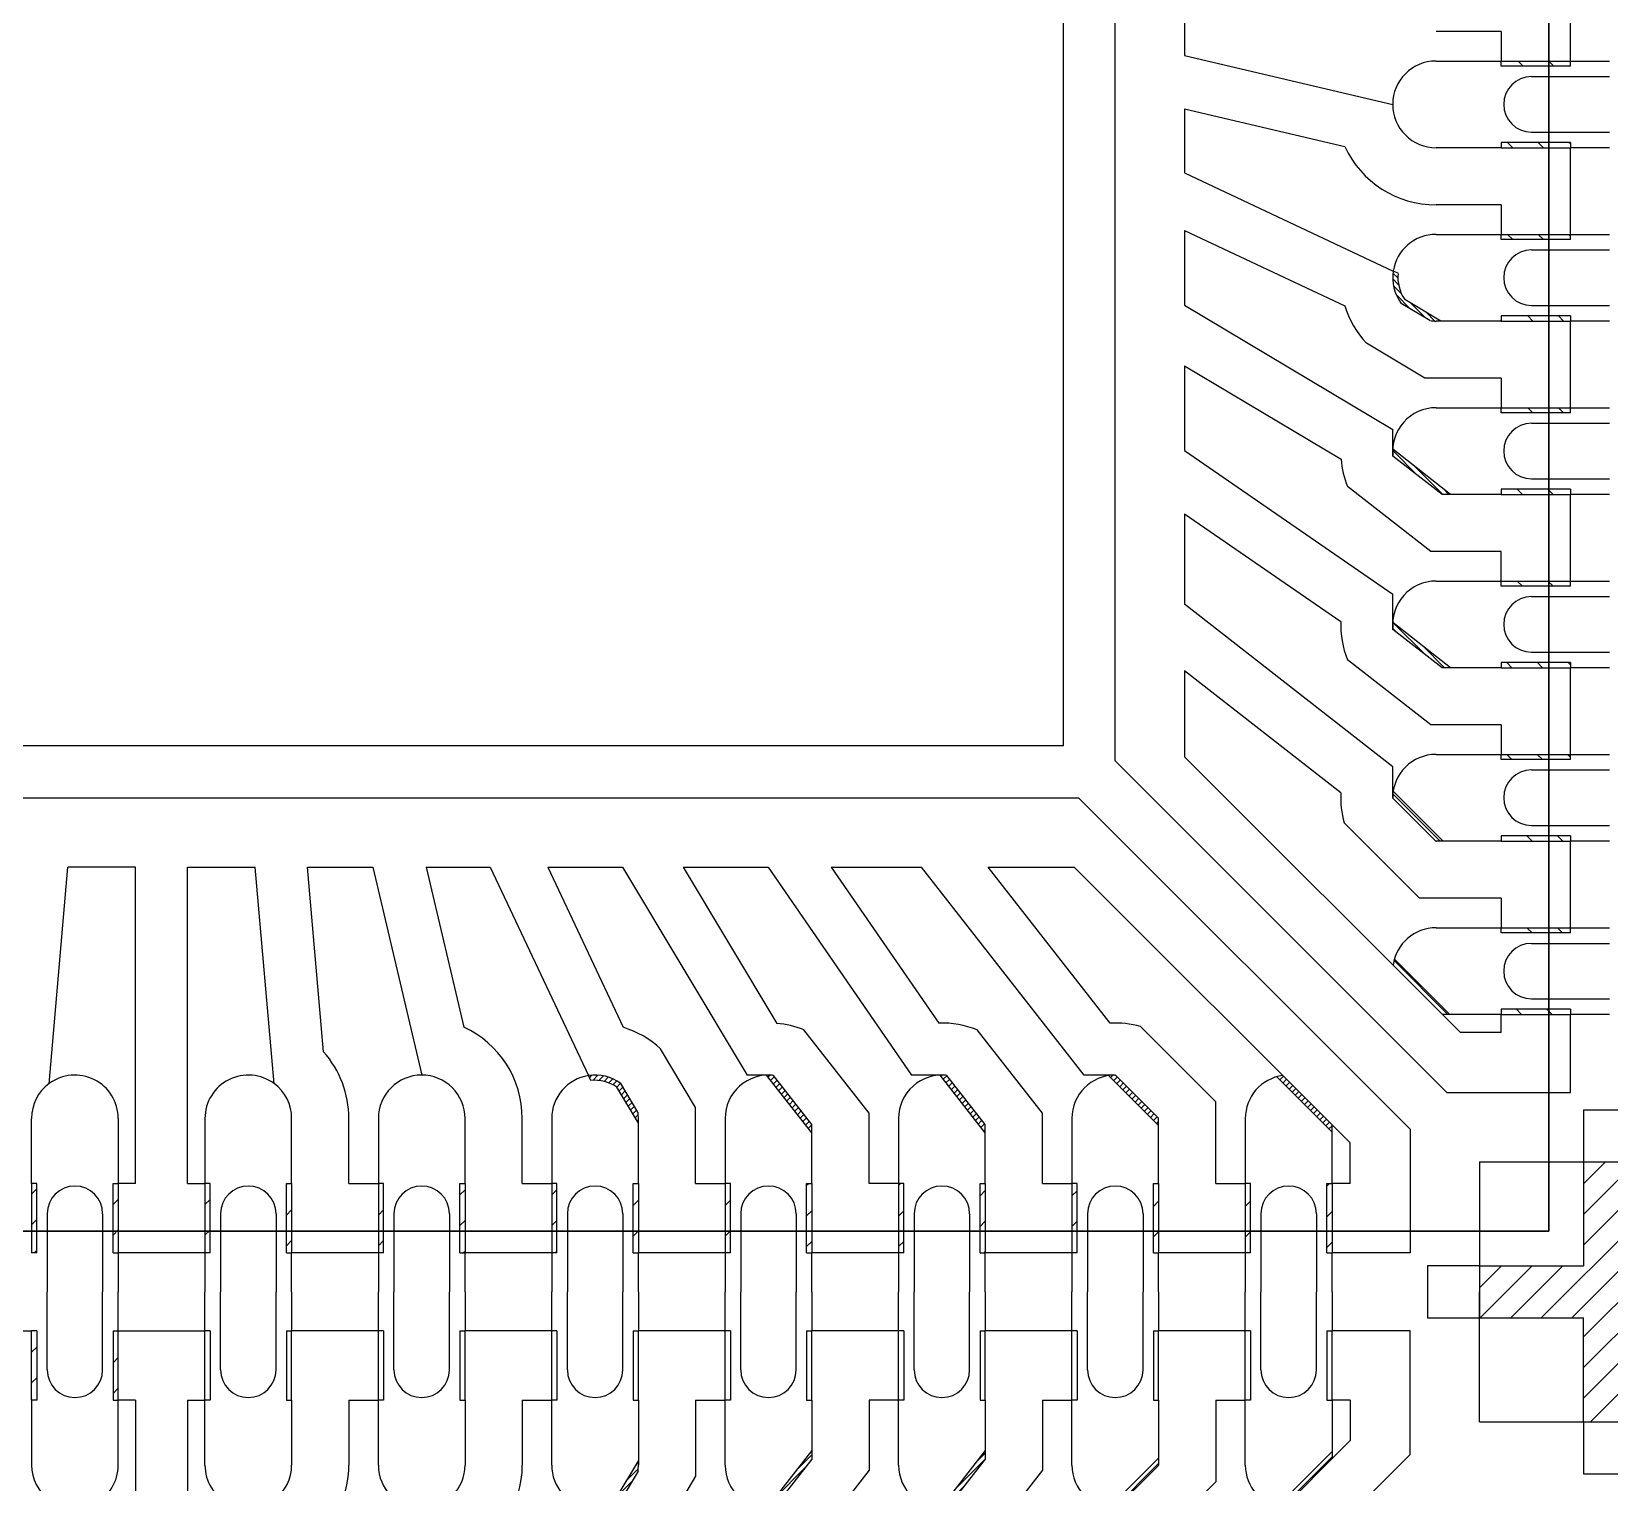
# Model space of a CAD drawing. Extents: x 98 to 785, y 88 to 514.
# Drawn here: x 168.73 to 177.83, y 271.01 to 279.38 of the extents above; entities that cross this region are included whole.
import ezdxf

# ---------------------------------------------------------------- set-up
doc = ezdxf.new("R2010")
doc.units = 0
doc.header["$LTSCALE"] = 12.7
doc.header["$MEASUREMENT"] = 0
doc.linetypes.add('HIDDEN', pattern=[0.375, 0.25, -0.125])
for name, color, linetype in [('SH-01_HATCH', 10, 'CONTINUOUS'), ('SH-01_HIDDEN', 6, 'HIDDEN'), ('SH-01_MISC', 5, 'CONTINUOUS'), ('SH-01_OBJECT', 7, 'CONTINUOUS')]:
    doc.layers.add(name, color=color, linetype=linetype)
pattern_1 = [(225, (8.35, 8.34998), (0.04419417, -0.04419417), [])]
pattern_2 = [(135, (8.34999, -1.1e-05), (-0.008838835, -0.008838835), [])]
pattern_3 = [(225, (16.69998, 9.599987), (0.01767767, -0.01767767), [])]

# ---------------------------------------------------------------- blocks, each defined once
blk = doc.blocks.new('A$C548803C5')
at = {"layer": 'SH-01_MISC', "ltscale": 0.05}
blk.add_lwpolyline([(-3, 5), (5, 5), (5, -3), (-3, -3)], close=True, dxfattribs=at)
blk = doc.blocks.new('A$C6C25516B')
at = {"layer": 'SH-01_HATCH', "ltscale": 0.05}
h = blk.add_hatch(dxfattribs=at)
h.set_pattern_fill('ANSI31', color=10, scale=0.5, angle=-90)
h.set_pattern_definition([(315, (1e-05, 8.34999), (0.04419417, 0.04419417), [])])
h.paths.add_polyline_path([(8.2375, 0.8), (8.2375, 0.815), (8.0375, 0.815), (8.0375, 0.8)])
h.paths.add_polyline_path([(8.0375, 1.05), (8.0375, 1.035), (8.2375, 1.035), (8.2375, 1.05)])
h.paths.add_polyline_path([(8.0375, 1.315), (8.0375, 1.3), (8.2375, 1.3), (8.2375, 1.315)])
h.paths.add_polyline_path([(8.0375, 1.55), (8.0375, 1.535), (8.2375, 1.535), (8.2375, 1.55)])
h.paths.add_polyline_path([(8.2375, 1.8), (8.2375, 1.815), (8.0375, 1.815), (8.0375, 1.8)])
h.paths.add_polyline_path([(8.0375, 2.05), (8.0375, 2.035), (8.2375, 2.035), (8.2375, 2.05)])
h.paths.add_polyline_path([(8.2375, 2.3), (8.2375, 2.315), (8.0375, 2.315), (8.0375, 2.3)])
h.paths.add_polyline_path([(8.2375, 2.535), (8.2375, 2.55), (8.0375, 2.55), (8.0375, 2.535)])
h.paths.add_polyline_path([(8.2375, 2.8), (8.2375, 2.815), (8.0375, 2.815), (8.0375, 2.8)])
h.paths.add_polyline_path([(8.2375, 3.035), (8.2375, 3.05), (8.0375, 3.05), (8.0375, 3.035)])
h.paths.add_polyline_path([(8.2375, 3.3), (8.2375, 3.315), (8.0375, 3.315), (8.0375, 3.3)])
h.paths.add_polyline_path([(8.0375, 3.55), (8.0375, 3.535), (8.2375, 3.535), (8.2375, 3.55)])
h.paths.add_polyline_path([(8.2375, 3.8), (8.2375, 3.815), (8.0375, 3.815), (8.0375, 3.8)])
h.paths.add_polyline_path([(8.2375, 4.035), (8.2375, 4.05), (8.0375, 4.05), (8.0375, 4.035)])
at = {"layer": 'SH-01_HATCH'}
h = blk.add_hatch(dxfattribs=at)
h.set_pattern_fill('ANSI31', color=256, scale=0.1, angle=90)
h.set_pattern_definition(pattern_2)
h.paths.add_polyline_path([(7.8324, 2.8012, 0.035366), (7.85, 2.8), (7.8637, 2.8), (7.7596, 2.8623, -0.182331), (7.7407, 2.9376), (7.7265, 2.9443, 0.199652), (7.7493, 2.851)])
h = blk.add_hatch(dxfattribs=at)
h.set_pattern_fill('ANSI31', color=256, scale=0.1, angle=90)
h.set_pattern_definition(pattern_2)
h.paths.add_polyline_path([(7.7251, 2.4303, 0.009923), (7.725, 2.4253), (7.725, 2.425, 0.004533), (7.725, 2.4227, 0.024064), (7.7258, 2.4107), (7.8675, 2.3), (7.8919, 2.3)])
h = blk.add_hatch(dxfattribs=at)
h.set_pattern_fill('ANSI31', color=256, scale=0.1, angle=90)
h.set_pattern_definition(pattern_2)
h.paths.add_polyline_path([(7.7251, 1.9303, 0.009923), (7.725, 1.9253), (7.725, 1.925, 0.004533), (7.725, 1.9227, 0.024064), (7.7258, 1.9107), (7.8675, 1.8), (7.8919, 1.8)])
h = blk.add_hatch(dxfattribs=at)
h.set_pattern_fill('ANSI31', color=256, scale=0.1, angle=90)
h.set_pattern_definition(pattern_2)
h.paths.add_polyline_path([(7.7452, 1.425), (7.725, 1.425), (7.725, 1.425, 0.001908), (7.725, 1.424), (7.849, 1.3, 0.001945), (7.85, 1.3), (7.8702, 1.3)])
h.paths.add_polyline_path([(7.7264, 1.4438, 0.037159), (7.725, 1.4253), (7.725, 1.425), (7.7452, 1.425)])
h = blk.add_hatch(dxfattribs=at)
h.set_pattern_fill('ANSI31', color=256, scale=0.1, angle=90)
h.set_pattern_definition(pattern_2)
h.paths.add_polyline_path([(7.7644, 0.925), (7.7432, 0.925), (7.8682, 0.8), (7.8894, 0.8)])
h.paths.add_polyline_path([(7.7299, 0.9595, 0.035842), (7.7262, 0.942), (7.7432, 0.925), (7.7644, 0.925)])
h = blk.add_hatch(dxfattribs=at)
h.set_pattern_fill('ANSI31', color=256, scale=0.1)
h.paths.add_polyline_path([(5.5487, 0.5176, -0.035366), (5.55, 0.5), (5.55, 0.4863), (5.4877, 0.5903, 0.182331), (5.4124, 0.6093), (5.4057, 0.6235, -0.199652), (5.499, 0.6007)])
h = blk.add_hatch(dxfattribs=at)
h.set_pattern_fill('ANSI31', color=256, scale=0.1)
h.paths.add_polyline_path([(5.9197, 0.6249, -0.009923), (5.9247, 0.625), (5.925, 0.625, -0.004533), (5.9273, 0.625, -0.024064), (5.9393, 0.6242), (6.05, 0.4825), (6.05, 0.4581)])
h = blk.add_hatch(dxfattribs=at)
h.set_pattern_fill('ANSI31', color=256, scale=0.1)
h.paths.add_polyline_path([(6.4197, 0.6249, -0.009923), (6.4247, 0.625), (6.425, 0.625, -0.004533), (6.4273, 0.625, -0.024064), (6.4393, 0.6242), (6.55, 0.4825), (6.55, 0.4581)])
h = blk.add_hatch(dxfattribs=at)
h.set_pattern_fill('ANSI31', color=256, scale=0.1)
h.paths.add_polyline_path([(6.925, 0.6047), (6.925, 0.625), (6.925, 0.625, -0.001908), (6.926, 0.625), (7.05, 0.501, -0.001945), (7.05, 0.5), (7.05, 0.4797)])
h.paths.add_polyline_path([(6.9062, 0.6236, -0.037159), (6.9247, 0.625), (6.925, 0.625), (6.925, 0.6047)])
h = blk.add_hatch(dxfattribs=at)
h.set_pattern_fill('ANSI31', color=256, scale=0.1)
h.paths.add_polyline_path([(7.425, 0.5856), (7.425, 0.6068), (7.55, 0.4818), (7.55, 0.4606)])
h.paths.add_polyline_path([(7.3905, 0.6201, -0.035842), (7.408, 0.6238), (7.425, 0.6068), (7.425, 0.5856)])
at = {"layer": 'SH-01_HATCH', "ltscale": 0.05}
h = blk.add_hatch(dxfattribs=at)
h.set_pattern_fill('ANSI31', color=10, scale=0.5, angle=180)
h.set_pattern_definition(pattern_1)
h.paths.add_polyline_path([(0.8, 0.1125), (0.815, 0.1125), (0.815, 0.3125), (0.8, 0.3125)])
h.paths.add_polyline_path([(1.05, 0.3125), (1.035, 0.3125), (1.035, 0.1125), (1.05, 0.1125)])
h.paths.add_polyline_path([(1.315, 0.3125), (1.3, 0.3125), (1.3, 0.1125), (1.315, 0.1125)])
h.paths.add_polyline_path([(1.55, 0.3125), (1.535, 0.3125), (1.535, 0.1125), (1.55, 0.1125)])
h.paths.add_polyline_path([(1.8, 0.1125), (1.815, 0.1125), (1.815, 0.3125), (1.8, 0.3125)])
h.paths.add_polyline_path([(2.05, 0.3125), (2.035, 0.3125), (2.035, 0.1125), (2.05, 0.1125)])
h.paths.add_polyline_path([(2.3, 0.1125), (2.315, 0.1125), (2.315, 0.3125), (2.3, 0.3125)])
h.paths.add_polyline_path([(2.535, 0.1125), (2.55, 0.1125), (2.55, 0.3125), (2.535, 0.3125)])
h.paths.add_polyline_path([(2.8, 0.1125), (2.815, 0.1125), (2.815, 0.3125), (2.8, 0.3125)])
h.paths.add_polyline_path([(3.035, 0.1125), (3.05, 0.1125), (3.05, 0.3125), (3.035, 0.3125)])
h.paths.add_polyline_path([(3.3, 0.1125), (3.315, 0.1125), (3.315, 0.3125), (3.3, 0.3125)])
h.paths.add_polyline_path([(3.55, 0.3125), (3.535, 0.3125), (3.535, 0.1125), (3.55, 0.1125)])
h.paths.add_polyline_path([(3.8, 0.1125), (3.815, 0.1125), (3.815, 0.3125), (3.8, 0.3125)])
h.paths.add_polyline_path([(4.035, 0.1125), (4.05, 0.1125), (4.05, 0.3125), (4.035, 0.3125)])
h = blk.add_hatch(dxfattribs=at)
h.set_pattern_fill('ANSI31', color=10, scale=0.5, angle=180)
h.set_pattern_definition(pattern_1)
h.paths.add_polyline_path([(7.535, 0.1125), (7.55, 0.1125), (7.55, 0.3125), (7.535, 0.3125)])
h.paths.add_polyline_path([(7.3, 0.1125), (7.315, 0.1125), (7.315, 0.3125), (7.3, 0.3125)])
h.paths.add_polyline_path([(7.035, 0.1125), (7.05, 0.1125), (7.05, 0.3125), (7.035, 0.3125)])
h.paths.add_polyline_path([(6.8, 0.1125), (6.815, 0.1125), (6.815, 0.3125), (6.8, 0.3125)])
h.paths.add_polyline_path([(6.535, 0.1125), (6.55, 0.1125), (6.55, 0.3125), (6.535, 0.3125)])
h.paths.add_polyline_path([(6.3, 0.1125), (6.315, 0.1125), (6.315, 0.3125), (6.3, 0.3125)])
h.paths.add_polyline_path([(6.035, 0.1125), (6.05, 0.1125), (6.05, 0.3125), (6.035, 0.3125)])
h.paths.add_polyline_path([(5.8, 0.1125), (5.815, 0.1125), (5.815, 0.3125), (5.8, 0.3125)])
h.paths.add_polyline_path([(5.535, 0.1125), (5.55, 0.1125), (5.55, 0.3125), (5.535, 0.3125)])
h.paths.add_polyline_path([(5.3, 0.1125), (5.315, 0.1125), (5.315, 0.3125), (5.3, 0.3125)])
h.paths.add_polyline_path([(5.035, 0.1125), (5.05, 0.1125), (5.05, 0.3125), (5.035, 0.3125)])
h.paths.add_polyline_path([(4.8, 0.1125), (4.815, 0.1125), (4.815, 0.3125), (4.8, 0.3125)])
h.paths.add_polyline_path([(4.535, 0.1125), (4.55, 0.1125), (4.55, 0.3125), (4.535, 0.3125)])
h.paths.add_polyline_path([(4.3, 0.1125), (4.315, 0.1125), (4.315, 0.3125), (4.3, 0.3125)])
at = {"layer": 'SH-01_HIDDEN', "linetype": 'Continuous'}
for p, q in [((6.775, 6.775), (6.775, 1.575)), ((6.775, 1.575), (1.875, 1.575))]:
    blk.add_line(p, q, dxfattribs=at)
at = {"layer": 'SH-01_HIDDEN', "linetype": 'Continuous', "ltscale": 1.25}
for p, q in [((7.85, 3.55), (8.0375, 3.55)), ((8.2375, 3.55), (8.35, 3.55)), ((8.35, 3.3), (8.2375, 3.3)), ((7.85, 3.05), (8.0375, 3.05)), ((8.2375, 3.05), (8.35, 3.05)), ((8.35, 2.8), (8.2375, 2.8)), ((7.85, 2.55), (8.0375, 2.55)), ((8.2375, 2.55), (8.35, 2.55)), ((8.35, 2.3), (8.2375, 2.3)), ((7.85, 2.05), (8.0375, 2.05)), ((8.2375, 2.05), (8.35, 2.05)), ((8.35, 1.8), (8.2375, 1.8)), ((7.85, 1.55), (8.0375, 1.55)), ((8.2375, 1.55), (8.35, 1.55)), ((8.35, 1.3), (8.2375, 1.3)), ((7.85, 1.05), (8.0375, 1.05)), ((8.2375, 1.05), (8.35, 1.05)), ((8.0375, 0.8), (7.8682, 0.8)), ((8.35, 0.8), (8.2375, 0.8)), ((4.05, 0.5), (4.05, 0.3125)), ((4.3, 0.5), (4.3, 0.3125)), ((4.8, 0.5), (4.8, 0.3125)), ((5.3, 0.5), (5.3, 0.3125)), ((5.8, 0.5), (5.8, 0.3125)), ((6.3, 0.5), (6.3, 0.3125)), ((6.8, 0.5), (6.8, 0.3125)), ((7.3, 0.5), (7.3, 0.3125)), ((7.55, 0.3125), (7.55, 0.4818)), ((4.05, 0.1125), (4.05, 0)), ((4.3, 0.1125), (4.3, 0)), ((4.55, 0), (4.55, 0.1125)), ((4.8, 0.1125), (4.8, 0)), ((5.05, 0), (5.05, 0.1125)), ((5.3, 0.1125), (5.3, 0)), ((5.55, 0), (5.55, 0.1125)), ((5.8, 0.1125), (5.8, 0)), ((6.05, 0), (6.05, 0.1125)), ((6.3, 0.1125), (6.3, 0)), ((6.55, 0), (6.55, 0.1125)), ((6.8, 0.1125), (6.8, 0)), ((7.05, 0), (7.05, 0.1125)), ((7.3, 0.1125), (7.3, 0)), ((7.55, 0), (7.55, 0.1125))]:
    blk.add_line(p, q, dxfattribs=at)
at = {"layer": 'SH-01_HIDDEN', "linetype": 'Continuous', "ltscale": 0.05}
for p, q in [((8.125, 3.505), (8.35, 3.505)), ((8.125, 3.345), (8.35, 3.345)), ((8.125, 3.005), (8.35, 3.005)), ((8.125, 2.845), (8.35, 2.845)), ((8.125, 2.505), (8.35, 2.505)), ((8.125, 2.345), (8.35, 2.345)), ((8.125, 2.005), (8.35, 2.005)), ((8.125, 1.845), (8.35, 1.845)), ((8.125, 1.505), (8.35, 1.505)), ((8.125, 1.345), (8.35, 1.345)), ((8.125, 1.005), (8.35, 1.005)), ((8.125, 0.845), (8.35, 0.845)), ((3.845, 0.225), (3.845, 0)), ((4.005, 0.225), (4.005, 0)), ((4.345, 0.225), (4.345, 0)), ((4.505, 0.225), (4.505, 0)), ((4.845, 0.225), (4.845, 0)), ((5.005, 0.225), (5.005, 0)), ((5.345, 0.225), (5.345, 0)), ((5.505, 0.225), (5.505, 0)), ((5.845, 0.225), (5.845, 0)), ((6.005, 0.225), (6.005, 0)), ((6.345, 0.225), (6.345, 0)), ((6.505, 0.225), (6.505, 0)), ((6.845, 0.225), (6.845, 0)), ((7.005, 0.225), (7.005, 0)), ((7.345, 0.225), (7.345, 0)), ((7.505, 0.225), (7.505, 0))]:
    blk.add_line(p, q, dxfattribs=at)
at = {"layer": 'SH-01_HIDDEN', "linetype": 'Continuous', "ltscale": 1.25}
for centre, start, end in [((7.85, 3.425), 90, 179.9869), ((7.85, 2.925), 90, 171.1344), ((7.85, 2.425), 90, 186.5734), ((7.85, 1.925), 90, 186.5734), ((7.85, 1.425), 90, 179.853), ((7.85, 0.925), 90, 172.1683), ((3.925, 0.5), 0, 126.6739), ((4.425, 0.5), 53.3261, 180), ((4.925, 0.5), 90.0131, 180), ((5.425, 0.5), 98.8656, 180), ((5.925, 0.5), 83.4266, 180), ((6.425, 0.5), 83.4266, 180), ((6.925, 0.5), 90.147, 180), ((7.425, 0.5), 97.8317, 180)]:
    blk.add_arc(centre, 0.125, start, end, dxfattribs=at)
at = {"layer": 'SH-01_HIDDEN', "linetype": 'Continuous', "ltscale": 0.05}
for centre, start, end in [((8.125, 3.425), 90, 270), ((8.125, 2.925), 90, 270), ((8.125, 2.425), 90, 270), ((8.125, 1.925), 90, 270), ((8.125, 1.425), 90, 270), ((8.125, 0.925), 90, 270), ((3.925, 0.225), 0, 180), ((4.425, 0.225), 0, 180), ((4.925, 0.225), 0, 180), ((5.425, 0.225), 0, 180), ((5.925, 0.225), 0, 180), ((6.425, 0.225), 0, 180), ((6.925, 0.225), 0, 180), ((7.425, 0.225), 0, 180)]:
    blk.add_arc(centre, 0.08, start, end, dxfattribs=at)
at = {"layer": 'SH-01_MISC'}
blk.add_lwpolyline([(8.175, 8.175), (0.175, 8.175), (0.175, 0.175), (8.175, 0.175)], close=True, dxfattribs=at)
at = {"layer": 'SH-01_OBJECT', "linetype": 'Continuous'}
for p, q in [((6.925, 1.5311), (6.925, 6.8189)), ((8.0375, 3.635), (8.0375, 3.55)), ((8.0375, 3.55), (8.2375, 3.55)), ((8.2375, 3.535), (8.0375, 3.535)), ((8.2375, 3.315), (8.0375, 3.315)), ((8.0375, 3.3), (8.2375, 3.3)), ((8.0375, 3.135), (8.0375, 3.05)), ((8.0375, 3.05), (8.2375, 3.05)), ((8.2375, 3.035), (8.0375, 3.035)), ((8.2375, 2.815), (8.0375, 2.815)), ((8.0375, 2.8), (8.2375, 2.8)), ((8.0375, 2.635), (8.0375, 2.55)), ((8.0375, 2.55), (8.2375, 2.55)), ((8.2375, 2.535), (8.0375, 2.535)), ((8.2375, 2.315), (8.0375, 2.315)), ((8.0375, 2.3), (8.2375, 2.3)), ((8.0375, 2.05), (8.2375, 2.05)), ((8.2375, 2.035), (8.0375, 2.035)), ((8.2375, 1.815), (8.0375, 1.815)), ((8.0375, 1.8), (8.2375, 1.8)), ((8.0375, 1.635), (8.0375, 1.55)), ((8.0375, 1.55), (8.2375, 1.55)), ((6.925, 1.5311), (7.8811, 0.575)), ((7.9207, 0.7475), (7.125, 1.5432)), ((8.2375, 1.535), (8.0375, 1.535)), ((1.5311, 1.425), (6.8189, 1.425)), ((6.8189, 1.425), (7.775, 0.4689)), ((7.8019, 1.135), (7.5847, 1.3522)), ((8.2375, 1.315), (8.0375, 1.315)), ((8.0375, 1.3), (8.2375, 1.3)), ((7.6025, 0.4293), (6.8068, 1.225)), ((8.0375, 1.135), (8.0375, 1.05)), ((8.0375, 1.05), (8.2375, 1.05)), ((8.2375, 1.035), (8.0375, 1.035)), ((7.8894, 0.8), (7.7299, 0.9595)), ((8.2375, 0.815), (8.0375, 0.815)), ((8.0375, 0.7475), (8.0375, 0.8)), ((8.0375, 0.8), (8.2375, 0.8)), ((8.2375, 0.575), (8.2375, 0.8)), ((7.215, 0.5481), (6.9978, 0.7653)), ((7.55, 0.4606), (7.3905, 0.6201)), ((7.8811, 0.575), (8.2375, 0.575)), ((7.775, 0.4689), (7.775, 0.1125)), ((7.975, 0.375), (7.975, 0)), ((7.975, 0.375), (8.35, 0.375)), ((3.8, 0.3125), (3.8, 0.1125)), ((3.815, 0.1125), (3.815, 0.3125)), ((4.035, 0.1125), (4.035, 0.3125)), ((4.1, 0.3125), (4.05, 0.3125)), ((4.05, 0.3125), (4.05, 0.1125)), ((4.25, 0.3125), (4.3, 0.3125)), ((4.3, 0.3125), (4.3, 0.1125)), ((4.315, 0.1125), (4.315, 0.3125)), ((4.535, 0.1125), (4.535, 0.3125)), ((4.55, 0.3125), (4.55, 0.1125)), ((4.715, 0.3125), (4.8, 0.3125)), ((4.8, 0.3125), (4.8, 0.1125)), ((4.815, 0.1125), (4.815, 0.3125)), ((5.035, 0.1125), (5.035, 0.3125)), ((5.05, 0.3125), (5.05, 0.1125)), ((5.215, 0.3125), (5.3, 0.3125)), ((5.3, 0.3125), (5.3, 0.1125)), ((5.315, 0.1125), (5.315, 0.3125)), ((5.535, 0.1125), (5.535, 0.3125)), ((5.55, 0.3125), (5.55, 0.1125)), ((5.715, 0.3125), (5.8, 0.3125)), ((5.8, 0.3125), (5.8, 0.1125)), ((5.815, 0.1125), (5.815, 0.3125)), ((6.035, 0.1125), (6.035, 0.3125)), ((6.05, 0.3125), (6.05, 0.1125)), ((6.3, 0.3125), (6.3, 0.1125)), ((6.315, 0.1125), (6.315, 0.3125)), ((6.535, 0.1125), (6.535, 0.3125)), ((6.55, 0.3125), (6.55, 0.1125)), ((6.715, 0.3125), (6.8, 0.3125)), ((6.8, 0.3125), (6.8, 0.1125)), ((6.815, 0.1125), (6.815, 0.3125)), ((7.035, 0.1125), (7.035, 0.3125)), ((7.05, 0.3125), (7.05, 0.1125)), ((7.215, 0.3125), (7.3, 0.3125)), ((7.3, 0.3125), (7.3, 0.1125)), ((7.315, 0.1125), (7.315, 0.3125)), ((7.535, 0.1125), (7.535, 0.3125)), ((7.6025, 0.3125), (7.55, 0.3125)), ((7.55, 0.3125), (7.55, 0.1125)), ((7.775, 0.1125), (7.55, 0.1125))]:
    blk.add_line(p, q, dxfattribs=at)
at = {"layer": 'SH-01_OBJECT', "ltscale": 0.05}
for p, q in [((8.2375, 3.55), (8.2375, 3.8)), ((8.2375, 3.05), (8.2375, 3.3)), ((8.2375, 2.55), (8.2375, 2.8)), ((8.2375, 2.05), (8.2375, 2.3)), ((8.2375, 1.55), (8.2375, 1.8)), ((8.2375, 1.05), (8.2375, 1.3)), ((4.3, 0.1125), (4.05, 0.1125)), ((4.8, 0.1125), (4.55, 0.1125)), ((5.3, 0.1125), (5.05, 0.1125)), ((5.8, 0.1125), (5.55, 0.1125)), ((6.3, 0.1125), (6.05, 0.1125)), ((6.8, 0.1125), (6.55, 0.1125)), ((7.3, 0.1125), (7.05, 0.1125))]:
    blk.add_line(p, q, dxfattribs=at)
at = {"layer": 'SH-01_OBJECT'}
for p, q in [((7.125, 3.7544), (7.125, 3.5663)), ((7.125, 3.5663), (7.725, 3.425)), ((7.125, 3.4122), (7.5867, 3.3035)), ((7.125, 3.4122), (7.125, 3.2272)), ((7.125, 3.2272), (7.7265, 2.9443)), ((7.125, 3.0614), (7.5871, 2.8441)), ((7.125, 3.0614), (7.125, 2.8459)), ((7.7407, 2.9376), (7.7265, 2.9443)), ((7.125, 2.8459), (7.725, 2.4867)), ((7.8324, 2.8012), (7.7493, 2.851)), ((7.8637, 2.8), (7.7596, 2.8623)), ((7.8181, 2.635), (7.6493, 2.736)), ((7.125, 2.6711), (7.576, 2.4011)), ((7.125, 2.6711), (7.125, 2.4263)), ((8.0375, 2.635), (7.8181, 2.635)), ((7.725, 2.425), (7.725, 2.4867)), ((7.125, 2.4263), (7.725, 2.0123)), ((7.8919, 2.3), (7.725, 2.4304)), ((7.835, 2.135), (7.5944, 2.323)), ((7.125, 2.244), (7.5751, 1.9335)), ((7.125, 2.244), (7.125, 1.9833)), ((8.0375, 2.135), (7.835, 2.135)), ((8.0375, 2.05), (8.0375, 2.135)), ((7.725, 1.925), (7.725, 2.0123)), ((7.725, 1.5145), (7.125, 1.9833)), ((7.8919, 1.8), (7.725, 1.9304)), ((7.835, 1.635), (7.5944, 1.823)), ((7.5754, 1.4395), (7.125, 1.7914)), ((7.125, 1.7914), (7.125, 1.5432)), ((8.0375, 1.635), (7.835, 1.635)), ((7.725, 1.425), (7.725, 1.5145)), ((3.8503, 0.6002), (3.905, 1.225)), ((4.1, 1.225), (3.905, 1.225)), ((4.1, 0.3125), (4.1, 1.225)), ((4.25, 0.3125), (4.25, 1.225)), ((4.25, 1.225), (4.445, 1.225)), ((4.4997, 0.6002), (4.445, 1.225)), ((4.6422, 0.6922), (4.5956, 1.225)), ((4.5956, 1.225), (4.7837, 1.225)), ((4.7837, 1.225), (4.925, 0.625)), ((4.9378, 1.225), (5.0465, 0.7633)), ((4.9378, 1.225), (5.1228, 1.225)), ((5.1228, 1.225), (5.4057, 0.6235)), ((5.2886, 1.225), (5.5059, 0.7629)), ((5.2886, 1.225), (5.5041, 1.225)), ((5.5041, 1.225), (5.8632, 0.625)), ((5.6789, 1.225), (5.9489, 0.774)), ((5.6789, 1.225), (5.9237, 1.225)), ((5.9237, 1.225), (6.3377, 0.625)), ((6.106, 1.225), (6.4165, 0.7749)), ((6.106, 1.225), (6.3667, 1.225)), ((6.8355, 0.625), (6.3667, 1.225)), ((6.9105, 0.7746), (6.5586, 1.225)), ((6.5586, 1.225), (6.8068, 1.225)), ((8.0375, 1.135), (7.8019, 1.135)), ((6.215, 0.5149), (6.027, 0.7556)), ((6.715, 0.5149), (6.527, 0.7556)), ((8.0375, 0.7475), (7.9207, 0.7475)), ((5.715, 0.5319), (5.614, 0.7007)), ((5.4124, 0.6093), (5.4057, 0.6235)), ((5.5487, 0.5176), (5.499, 0.6007)), ((5.925, 0.625), (5.8632, 0.625)), ((6.05, 0.4581), (5.9196, 0.625)), ((6.425, 0.625), (6.3377, 0.625)), ((6.55, 0.4581), (6.4196, 0.625)), ((6.925, 0.625), (6.8355, 0.625)), ((5.55, 0.4863), (5.4877, 0.5903)), ((7.215, 0.3125), (7.215, 0.5481)), ((5.715, 0.3125), (5.715, 0.5319)), ((6.215, 0.3125), (6.215, 0.5149)), ((6.715, 0.3125), (6.715, 0.5149)), ((7.6025, 0.3125), (7.6025, 0.4293)), ((6.3, 0.3125), (6.215, 0.3125))]:
    blk.add_line(p, q, dxfattribs=at)
at = {"layer": 'SH-01_OBJECT', "linetype": 'Continuous', "ltscale": 1.25}
for p, q in [((8.0375, 3.635), (7.85, 3.635)), ((8.0375, 3.3), (7.85, 3.3)), ((8.0375, 3.135), (7.85, 3.135)), ((8.0375, 2.8), (7.85, 2.8)), ((8.0375, 2.3), (7.8675, 2.3)), ((8.0375, 1.8), (7.8675, 1.8)), ((8.0375, 1.3), (7.85, 1.3)), ((3.8, 0.3125), (3.8, 0.5)), ((4.55, 0.3125), (4.55, 0.5)), ((4.715, 0.3125), (4.715, 0.5)), ((5.05, 0.3125), (5.05, 0.5)), ((5.215, 0.3125), (5.215, 0.5)), ((5.55, 0.3125), (5.55, 0.5)), ((6.05, 0.3125), (6.05, 0.4825)), ((6.55, 0.3125), (6.55, 0.4825)), ((7.05, 0.3125), (7.05, 0.5))]:
    blk.add_line(p, q, dxfattribs=at)
at = {"layer": 'SH-01_OBJECT', "linetype": 'Continuous', "ltscale": 0.05}
for p, q in [((8.0375, 3.535), (8.0375, 3.55)), ((8.2375, 3.535), (8.2375, 3.55)), ((8.0375, 3.315), (8.0375, 3.3)), ((8.2375, 3.315), (8.2375, 3.3)), ((8.0375, 3.035), (8.0375, 3.05)), ((8.2375, 3.035), (8.2375, 3.05)), ((8.0375, 2.815), (8.0375, 2.8)), ((8.2375, 2.815), (8.2375, 2.8)), ((8.0375, 2.535), (8.0375, 2.55)), ((8.2375, 2.535), (8.2375, 2.55)), ((8.0375, 2.315), (8.0375, 2.3)), ((8.2375, 2.315), (8.2375, 2.3)), ((8.0375, 2.035), (8.0375, 2.05)), ((8.2375, 2.035), (8.2375, 2.05)), ((8.0375, 1.815), (8.0375, 1.8)), ((8.2375, 1.815), (8.2375, 1.8)), ((8.0375, 1.535), (8.0375, 1.55)), ((8.2375, 1.535), (8.2375, 1.55)), ((8.0375, 1.315), (8.0375, 1.3)), ((8.2375, 1.315), (8.2375, 1.3)), ((8.0375, 1.035), (8.0375, 1.05)), ((8.2375, 1.035), (8.2375, 1.05)), ((8.0375, 0.815), (8.0375, 0.8)), ((8.2375, 0.815), (8.2375, 0.8)), ((3.815, 0.3125), (3.8, 0.3125)), ((4.035, 0.3125), (4.05, 0.3125)), ((4.315, 0.3125), (4.3, 0.3125)), ((4.535, 0.3125), (4.55, 0.3125)), ((4.815, 0.3125), (4.8, 0.3125)), ((5.035, 0.3125), (5.05, 0.3125)), ((5.315, 0.3125), (5.3, 0.3125)), ((5.535, 0.3125), (5.55, 0.3125)), ((5.815, 0.3125), (5.8, 0.3125)), ((6.035, 0.3125), (6.05, 0.3125)), ((6.315, 0.3125), (6.3, 0.3125)), ((6.535, 0.3125), (6.55, 0.3125)), ((6.815, 0.3125), (6.8, 0.3125)), ((7.035, 0.3125), (7.05, 0.3125)), ((7.315, 0.3125), (7.3, 0.3125)), ((7.535, 0.3125), (7.55, 0.3125)), ((3.815, 0.1125), (3.8, 0.1125)), ((4.035, 0.1125), (4.05, 0.1125)), ((4.315, 0.1125), (4.3, 0.1125)), ((4.535, 0.1125), (4.55, 0.1125)), ((4.815, 0.1125), (4.8, 0.1125)), ((5.035, 0.1125), (5.05, 0.1125)), ((5.315, 0.1125), (5.3, 0.1125)), ((5.535, 0.1125), (5.55, 0.1125)), ((5.815, 0.1125), (5.8, 0.1125)), ((6.035, 0.1125), (6.05, 0.1125)), ((6.315, 0.1125), (6.3, 0.1125)), ((6.535, 0.1125), (6.55, 0.1125)), ((6.815, 0.1125), (6.8, 0.1125)), ((7.035, 0.1125), (7.05, 0.1125)), ((7.315, 0.1125), (7.3, 0.1125)), ((7.535, 0.1125), (7.55, 0.1125))]:
    blk.add_line(p, q, dxfattribs=at)
at = {"layer": 'SH-01_OBJECT'}
for points in [[(7.8675, 2.3), (7.7258, 2.4107, -0.028099), (7.725, 2.425)], [(7.8675, 1.8), (7.7258, 1.9107, -0.028099), (7.725, 1.925)], [(7.849, 1.3), (7.725, 1.424, -0.001908), (7.725, 1.425)], [(6.05, 0.4825), (5.9393, 0.6242, 0.028099), (5.925, 0.625)], [(6.55, 0.4825), (6.4393, 0.6242, 0.028099), (6.425, 0.625)], [(7.05, 0.501), (6.926, 0.625, 0.001908), (6.925, 0.625)]]:
    blk.add_lwpolyline(points, format="xyb", dxfattribs=at)
for points in [[(7.8702, 1.3), (7.725, 1.4452)], [(7.05, 0.4797), (6.9048, 0.625)]]:
    blk.add_lwpolyline(points, dxfattribs=at)
at = {"layer": 'SH-01_OBJECT', "linetype": 'Continuous', "ltscale": 1.25}
for centre, radius, start, end in [((7.85, 3.425), 0.125, 179.9869, 270), ((7.85, 3.425), 0.29, 204.7704, 270), ((7.85, 2.925), 0.125, 171.1344, 216.2975), ((7.85, 2.925), 0.11, 173.4371, 214.7703), ((7.85, 2.925), 0.125, 261.898, 270), ((7.85, 1.425), 0.125, 269.5543, 270), ((4.925, 0.5), 0.29, 0, 65.2296), ((4.425, 0.5), 0.29, 0, 41.5024), ((3.925, 0.5), 0.125, 126.6739, 180), ((4.425, 0.5), 0.125, 0, 53.3261), ((4.925, 0.5), 0.125, 0, 90.0131), ((5.425, 0.5), 0.125, 53.7025, 98.8656), ((5.425, 0.5), 0.11, 55.2297, 96.5629), ((5.425, 0.5), 0.125, 0, 8.102), ((6.925, 0.5), 0.125, 0, 0.4457)]:
    blk.add_arc(centre, radius, start, end, dxfattribs=at)
at = {"layer": 'SH-01_OBJECT'}
for centre, start, end in [((7.8525, 2.925), 196.9525, 222.9242), ((7.8525, 2.425), 184.9408, 201.5674), ((7.8525, 1.925), 178.2525, 201.5674), ((7.8525, 1.425), 177.0026, 195.2152), ((5.925, 0.4975), 68.4326, 85.0592), ((6.425, 0.4975), 68.4326, 91.7475), ((6.925, 0.4975), 74.7848, 92.9974), ((5.425, 0.4975), 47.0758, 73.0475)]:
    blk.add_arc(centre, 0.2775, start, end, dxfattribs=at)
blk = doc.blocks.new('A$C26DB4481')
at = {"layer": 'SH-01_HATCH', "ltscale": 0.05}
h = blk.add_hatch(dxfattribs=at)
h.set_pattern_fill('ANSI31', color=10)
h.set_pattern_definition([(45, (-2e-05, -7.09997), (-0.08838835, 0.08838835), [])])
h.paths.add_polyline_path([(1.63, 9.375), (1.6, 9.375), (1.6, 8.975), (1.63, 8.975)])
h.paths.add_polyline_path([(2.1, 9.375), (2.07, 9.375), (2.07, 8.975), (2.1, 8.975)])
h.paths.add_polyline_path([(2.63, 9.375), (2.6, 9.375), (2.6, 8.975), (2.63, 8.975)])
h.paths.add_polyline_path([(3.1, 9.375), (3.07, 9.375), (3.07, 8.975), (3.1, 8.975)])
h.paths.add_polyline_path([(3.63, 9.375), (3.6, 9.375), (3.6, 8.975), (3.63, 8.975)])
h.paths.add_polyline_path([(4.1, 9.375), (4.07, 9.375), (4.07, 8.975), (4.1, 8.975)])
h.paths.add_polyline_path([(4.63, 9.375), (4.6, 9.375), (4.6, 8.975), (4.63, 8.975)])
h.paths.add_polyline_path([(5.1, 9.375), (5.07, 9.375), (5.07, 8.975), (5.1, 8.975)])
h.paths.add_polyline_path([(5.63, 9.375), (5.6, 9.375), (5.6, 8.975), (5.63, 8.975)])
h.paths.add_polyline_path([(6.1, 9.375), (6.07, 9.375), (6.07, 8.975), (6.1, 8.975)])
h.paths.add_polyline_path([(6.63, 9.375), (6.6, 9.375), (6.6, 8.975), (6.63, 8.975)])
h.paths.add_polyline_path([(7.1, 9.375), (7.07, 9.375), (7.07, 8.975), (7.1, 8.975)])
h.paths.add_polyline_path([(7.63, 9.375), (7.6, 9.375), (7.6, 8.975), (7.63, 8.975)])
h.paths.add_polyline_path([(8.1, 9.375), (8.07, 9.375), (8.07, 8.975), (8.1, 8.975)])
at = {"layer": 'SH-01_HATCH'}
h = blk.add_hatch(dxfattribs=at)
h.set_pattern_fill('ANSI31', color=256, scale=0.2, angle=-180)
h.paths.add_polyline_path([(15.7788, 8), (15.7364, 8), (15.4523, 7.7159, 0.035842), (15.4597, 7.6809)])
h.paths.add_polyline_path([(0.9636, 8), (0.9212, 8), (1.2402, 7.6809, 0.035842), (1.2476, 7.7159)])
h.paths.add_polyline_path([(14.85, 8.4288), (14.85, 8.3864), (15.1, 8.6364), (15.1, 8.6788)])
h.paths.add_polyline_path([(14.7809, 8.3597, 0.035842), (14.8159, 8.3523), (14.85, 8.3864), (14.85, 8.4288)])
h = blk.add_hatch(dxfattribs=at)
h.set_pattern_fill('ANSI31', color=256, scale=0.2, angle=-180)
h.set_pattern_definition(pattern_3)
h.paths.add_polyline_path([(11.8394, 8.3502, 0.009923), (11.8493, 8.35), (11.85, 8.35, 0.004533), (11.8546, 8.3501, 0.024064), (11.8786, 8.3517), (12.1, 8.635), (12.1, 8.6837)])
h = blk.add_hatch(dxfattribs=at)
h.set_pattern_fill('ANSI31', color=256, scale=0.2, angle=-180)
h.set_pattern_definition(pattern_3)
h.paths.add_polyline_path([(12.8394, 8.3502, 0.009923), (12.8493, 8.35), (12.85, 8.35, 0.004533), (12.8546, 8.3501, 0.024064), (12.8786, 8.3517), (13.1, 8.635), (13.1, 8.6837)])
h = blk.add_hatch(dxfattribs=at)
h.set_pattern_fill('ANSI31', color=256, scale=0.2, angle=-180)
h.set_pattern_definition(pattern_3)
h.paths.add_polyline_path([(11.0975, 8.5648, 0.035366), (11.1, 8.6), (11.1, 8.6274), (10.9754, 8.4193, -0.182331), (10.8248, 8.3814), (10.8114, 8.353, 0.199652), (10.998, 8.3985)])
h = blk.add_hatch(dxfattribs=at)
h.set_pattern_fill('ANSI31', color=256, scale=0.2, angle=-180)
h.set_pattern_definition(pattern_3)
h.paths.add_polyline_path([(13.85, 8.3905), (13.85, 8.35), (13.85, 8.35, 0.001908), (13.8519, 8.35), (14.1, 8.5981, 0.001945), (14.1, 8.6), (14.1, 8.6405)])
h.paths.add_polyline_path([(13.8123, 8.3529, 0.037159), (13.8493, 8.35), (13.85, 8.35), (13.85, 8.3905)])
at = {"layer": 'SH-01_HIDDEN', "linetype": 'Continuous', "ltscale": 0.05}
for p, q in [((7.69, 9.15), (7.69, 9.6)), ((8.01, 9.15), (8.01, 9.6)), ((8.69, 9.15), (8.69, 9.6)), ((9.01, 9.15), (9.01, 9.6)), ((9.69, 9.15), (9.69, 9.6)), ((10.01, 9.15), (10.01, 9.6)), ((10.69, 9.15), (10.69, 9.6)), ((11.01, 9.15), (11.01, 9.6)), ((11.69, 9.15), (11.69, 9.6)), ((12.01, 9.15), (12.01, 9.6)), ((12.69, 9.15), (12.69, 9.6)), ((13.01, 9.15), (13.01, 9.6)), ((13.69, 9.15), (13.69, 9.6)), ((14.01, 9.15), (14.01, 9.6)), ((14.69, 9.15), (14.69, 9.6)), ((15.01, 9.15), (15.01, 9.6))]:
    blk.add_line(p, q, dxfattribs=at)
at = {"layer": 'SH-01_HIDDEN', "linetype": 'Continuous', "ltscale": 1.25}
for p, q in [((8.1, 9.375), (8.1, 9.6)), ((8.6, 9.375), (8.6, 9.6)), ((9.1, 9.6), (9.1, 9.375)), ((9.6, 9.375), (9.6, 9.6)), ((10.1, 9.6), (10.1, 9.375)), ((10.6, 9.375), (10.6, 9.6)), ((11.1, 9.6), (11.1, 9.375)), ((11.6, 9.375), (11.6, 9.6)), ((12.1, 9.6), (12.1, 9.375)), ((12.6, 9.375), (12.6, 9.6)), ((13.1, 9.6), (13.1, 9.375)), ((13.6, 9.375), (13.6, 9.6)), ((14.1, 9.6), (14.1, 9.375)), ((14.6, 9.375), (14.6, 9.6)), ((15.1, 9.6), (15.1, 9.375)), ((8.1, 8.6), (8.1, 8.975)), ((8.6, 8.6), (8.6, 8.975)), ((9.6, 8.6), (9.6, 8.975)), ((10.6, 8.6), (10.6, 8.975)), ((11.6, 8.6), (11.6, 8.975)), ((12.6, 8.6), (12.6, 8.975)), ((13.6, 8.6), (13.6, 8.975)), ((14.6, 8.6), (14.6, 8.975)), ((15.1, 8.975), (15.1, 8.6364))]:
    blk.add_line(p, q, dxfattribs=at)
at = {"layer": 'SH-01_HIDDEN', "linetype": 'Continuous', "ltscale": 0.05}
for centre in [(7.85, 9.15), (8.85, 9.15), (9.85, 9.15), (10.85, 9.15), (11.85, 9.15), (12.85, 9.15), (13.85, 9.15), (14.85, 9.15)]:
    blk.add_arc(centre, 0.16, 180, 0, dxfattribs=at)
at = {"layer": 'SH-01_HIDDEN', "linetype": 'Continuous', "ltscale": 1.25}
for centre, start, end in [((7.85, 8.6), 233.32613, 0), ((8.85, 8.6), 180, 306.67387), ((9.85, 8.6), 180, 269.98688), ((10.85, 8.6), 180, 261.13437), ((11.85, 8.6), 180, 276.57339), ((12.85, 8.6), 180, 276.57339), ((13.85, 8.6), 180, 269.85303), ((14.85, 8.6), 180, 262.16832)]:
    blk.add_arc(centre, 0.25, start, end, dxfattribs=at)
at = {"layer": 'SH-01_OBJECT', "linetype": 'Continuous'}
for p, q in [((15.95, 8.85), (15.95, 9.6)), ((7.6, 8.975), (7.6, 9.375)), ((7.63, 9.375), (7.63, 8.975)), ((8.07, 9.375), (8.07, 8.975)), ((8.1, 8.975), (8.1, 9.375)), ((8.6, 8.975), (8.6, 9.375)), ((8.63, 9.375), (8.63, 8.975)), ((9.07, 9.375), (9.07, 8.975)), ((9.1, 8.975), (9.1, 9.375)), ((9.6, 8.975), (9.6, 9.375)), ((9.63, 9.375), (9.63, 8.975)), ((10.07, 9.375), (10.07, 8.975)), ((10.1, 8.975), (10.1, 9.375)), ((10.6, 8.975), (10.6, 9.375)), ((10.63, 9.375), (10.63, 8.975)), ((11.07, 9.375), (11.07, 8.975)), ((11.1, 8.975), (11.1, 9.375)), ((11.6, 8.975), (11.6, 9.375)), ((11.63, 9.375), (11.63, 8.975)), ((12.07, 9.375), (12.07, 8.975)), ((12.1, 8.975), (12.1, 9.375)), ((12.6, 8.975), (12.6, 9.375)), ((12.63, 9.375), (12.63, 8.975)), ((13.07, 9.375), (13.07, 8.975)), ((13.1, 8.975), (13.1, 9.375)), ((13.6, 8.975), (13.6, 9.375)), ((13.63, 9.375), (13.63, 8.975)), ((14.07, 9.375), (14.07, 8.975)), ((14.1, 8.975), (14.1, 9.375)), ((14.6, 8.975), (14.6, 9.375)), ((14.63, 9.375), (14.63, 8.975)), ((15.07, 9.375), (15.07, 8.975)), ((15.55, 9.375), (15.1, 9.375)), ((15.1, 8.975), (15.1, 9.375)), ((15.55, 8.6621), (15.55, 9.375)), ((8.2, 8.975), (8.1, 8.975)), ((8.5, 8.975), (8.6, 8.975)), ((9.43, 8.975), (9.6, 8.975)), ((10.43, 8.975), (10.6, 8.975)), ((11.43, 8.975), (11.6, 8.975)), ((13.43, 8.975), (13.6, 8.975)), ((14.43, 8.975), (14.6, 8.975)), ((15.205, 8.975), (15.1, 8.975)), ((15.95, 8.85), (16.7, 8.85)), ((15.205, 8.7414), (13.6136, 7.15)), ((13.6378, 6.75), (15.55, 8.6621)), ((15.1, 8.6788), (14.7809, 8.3597)), ((14.43, 8.5038), (13.9956, 8.0695))]:
    blk.add_line(p, q, dxfattribs=at)
at = {"layer": 'SH-01_OBJECT', "ltscale": 0.05}
for p, q in [((7.1, 9.375), (7.6, 9.375)), ((8.1, 9.375), (8.6, 9.375)), ((9.6, 9.375), (9.1, 9.375)), ((10.6, 9.375), (10.1, 9.375)), ((11.6, 9.375), (11.1, 9.375)), ((12.6, 9.375), (12.1, 9.375)), ((13.6, 9.375), (13.1, 9.375)), ((14.6, 9.375), (14.1, 9.375))]:
    blk.add_line(p, q, dxfattribs=at)
at = {"layer": 'SH-01_OBJECT', "linetype": 'Continuous', "ltscale": 0.05}
for p, q in [((7.63, 9.375), (7.6, 9.375)), ((8.07, 9.375), (8.1, 9.375)), ((8.63, 9.375), (8.6, 9.375)), ((9.07, 9.375), (9.1, 9.375)), ((9.63, 9.375), (9.6, 9.375)), ((10.07, 9.375), (10.1, 9.375)), ((10.63, 9.375), (10.6, 9.375)), ((11.07, 9.375), (11.1, 9.375)), ((11.63, 9.375), (11.6, 9.375)), ((12.07, 9.375), (12.1, 9.375)), ((12.63, 9.375), (12.6, 9.375)), ((13.07, 9.375), (13.1, 9.375)), ((13.63, 9.375), (13.6, 9.375)), ((14.07, 9.375), (14.1, 9.375)), ((14.63, 9.375), (14.6, 9.375)), ((15.07, 9.375), (15.1, 9.375)), ((7.63, 8.975), (7.6, 8.975)), ((8.07, 8.975), (8.1, 8.975)), ((8.63, 8.975), (8.6, 8.975)), ((9.07, 8.975), (9.1, 8.975)), ((9.63, 8.975), (9.6, 8.975)), ((10.07, 8.975), (10.1, 8.975)), ((10.63, 8.975), (10.6, 8.975)), ((11.07, 8.975), (11.1, 8.975)), ((11.63, 8.975), (11.6, 8.975)), ((12.07, 8.975), (12.1, 8.975)), ((12.63, 8.975), (12.6, 8.975)), ((13.07, 8.975), (13.1, 8.975)), ((13.63, 8.975), (13.6, 8.975)), ((14.07, 8.975), (14.1, 8.975)), ((14.63, 8.975), (14.6, 8.975)), ((15.07, 8.975), (15.1, 8.975))]:
    blk.add_line(p, q, dxfattribs=at)
at = {"layer": 'SH-01_OBJECT', "linetype": 'Continuous', "ltscale": 1.25}
for p, q in [((7.6, 8.975), (7.6, 8.6)), ((9.1, 8.975), (9.1, 8.6)), ((9.43, 8.975), (9.43, 8.6)), ((10.1, 8.975), (10.1, 8.6)), ((10.43, 8.975), (10.43, 8.6)), ((11.1, 8.975), (11.1, 8.6)), ((12.1, 8.975), (12.1, 8.635)), ((13.1, 8.975), (13.1, 8.635)), ((14.1, 8.975), (14.1, 8.6))]:
    blk.add_line(p, q, dxfattribs=at)
at = {"layer": 'SH-01_OBJECT'}
for p, q in [((8.2, 8.975), (8.2, 7.15)), ((8.5, 8.975), (8.5, 7.15)), ((11.43, 8.975), (11.43, 8.5361)), ((12.6, 8.975), (12.43, 8.975)), ((12.43, 8.975), (12.43, 8.5701)), ((13.43, 8.975), (13.43, 8.5701)), ((14.43, 8.975), (14.43, 8.5038)), ((15.205, 8.975), (15.205, 8.7414)), ((12.1, 8.6837), (11.8392, 8.35)), ((13.1, 8.6837), (12.8392, 8.35)), ((11.1, 8.6274), (10.9754, 8.4193)), ((11.0975, 8.5648), (10.998, 8.3985)), ((12.43, 8.5701), (12.054, 8.0889)), ((13.43, 8.5701), (13.054, 8.0889)), ((11.43, 8.5361), (11.2279, 8.1986))]:
    blk.add_line(p, q, dxfattribs=at)
for points in [[(12.1, 8.635), (11.8786, 8.3516, -0.028099), (11.85, 8.35)], [(13.1, 8.635), (12.8786, 8.3516, -0.028099), (12.85, 8.35)], [(14.1, 8.5981), (13.8519, 8.35, -0.001908), (13.85, 8.35)]]:
    blk.add_lwpolyline(points, format="xyb", dxfattribs=at)
blk.add_lwpolyline([(14.1, 8.6405), (13.8095, 8.35)], dxfattribs=at)
at = {"layer": 'SH-01_OBJECT', "linetype": 'Continuous', "ltscale": 1.25}
for centre, radius, start, end in [((7.85, 8.6), 0.25, 180, 233.32613), ((8.85, 8.6), 0.25, 306.67387, 0), ((8.85, 8.6), 0.58, 318.49757, 0), ((9.85, 8.6), 0.25, 269.98688, 0), ((9.85, 8.6), 0.58, 294.77037, 0), ((10.85, 8.6), 0.25, 351.89805, 0), ((13.85, 8.6), 0.25, 359.55432, 0)]:
    blk.add_arc(centre, radius, start, end, dxfattribs=at)
blk = doc.blocks.new('A$C1BE279AF')
at = {"layer": 'SH-01_HATCH', "ltscale": 0.05}
h = blk.add_hatch(dxfattribs=at)
h.set_pattern_fill('ANSI31', color=10)
h.set_pattern_definition([(45, (2.30032, -1.11), (-0.0883883, 0.0883883), [])])
h.paths.add_polyline_path([(1.79, 1.19), (1.19, 1.19), (1.19, 1.79), (0.89, 1.79), (0.89, 1.19), (0.29, 1.19), (0.29, 0.89), (0.89, 0.89), (0.89, 0.29), (1.19, 0.29), (1.19, 0.89), (1.79, 0.89)])
at = {"layer": 'SH-01_HIDDEN'}
for p, q in [((0.89, 2.09), (1.19, 2.09)), ((0.89, 2.09), (0.89, 1.79)), ((1.19, 2.09), (1.19, 1.79)), ((-0.01, 1.19), (-0.01, 0.89)), ((0.29, 1.19), (-0.01, 1.19)), ((1.79, 1.19), (2.09, 1.19)), ((2.09, 1.19), (2.09, 0.89)), ((-0.01, 0.89), (0.29, 0.89)), ((2.09, 0.89), (1.79, 0.89)), ((0.89, 0.29), (0.89, -0.01)), ((1.19, 0.29), (1.19, -0.01)), ((0.89, -0.01), (1.19, -0.01))]:
    blk.add_line(p, q, dxfattribs=at)
at = {"layer": 'SH-01_OBJECT'}
for p, q in [((0.89, 1.79), (1.19, 1.79)), ((0.89, 1.79), (0.89, 1.19)), ((1.19, 1.19), (1.19, 1.79)), ((0.29, 1.19), (0.29, 0.89)), ((0.29, 1.19), (0.89, 1.19)), ((1.79, 1.19), (1.19, 1.19)), ((1.79, 1.19), (1.79, 0.89)), ((0.29, 0.89), (0.89, 0.89)), ((0.89, 0.29), (0.89, 0.89)), ((0.89, 0.89), (0.89, 0.89)), ((1.79, 0.89), (1.19, 0.89)), ((1.19, 0.89), (1.19, 0.89)), ((1.19, 0.89), (1.19, 0.29)), ((0.89, 0.29), (1.19, 0.29))]:
    blk.add_line(p, q, dxfattribs=at)

msp = doc.modelspace()

# ---------------------------------------------------------------- block references
at = {"layer": 'SH-01_HATCH', "ltscale": 0.05, "row_count": 1, "column_count": 3, "row_spacing": 0, "column_spacing": 16.70000000000033}
msp.add_blockref('A$C26DB4481', (161.13316, 262.51423), dxfattribs=at)
at = {"layer": 'SH-01_MISC', "ltscale": 0.05, "xscale": 2, "yscale": 2, "zscale": 2, "row_count": 9, "column_count": 34, "row_spacing": 16.7, "column_spacing": 16.7}
msp.add_blockref('A$C548803C5', (167.48313, 278.46424), dxfattribs=at)
at = {"layer": 'SH-01_OBJECT', "ltscale": 0.05, "xscale": 2, "yscale": 2, "zscale": 2, "row_count": 2, "column_count": 2, "row_spacing": 16.70000000000004, "column_spacing": 16.70000000000033}
msp.add_blockref('A$C6C25516B', (161.13313, 272.11426), dxfattribs=at)
at = {"layer": 'SH-01_OBJECT', "ltscale": 0.05, "row_count": 1, "column_count": 35, "row_spacing": 0, "column_spacing": 16.70000000000033}
msp.add_blockref('A$C1BE279AF', (160.09313, 271.07424), dxfattribs=at)

doc.saveas('drawing.dxf')
